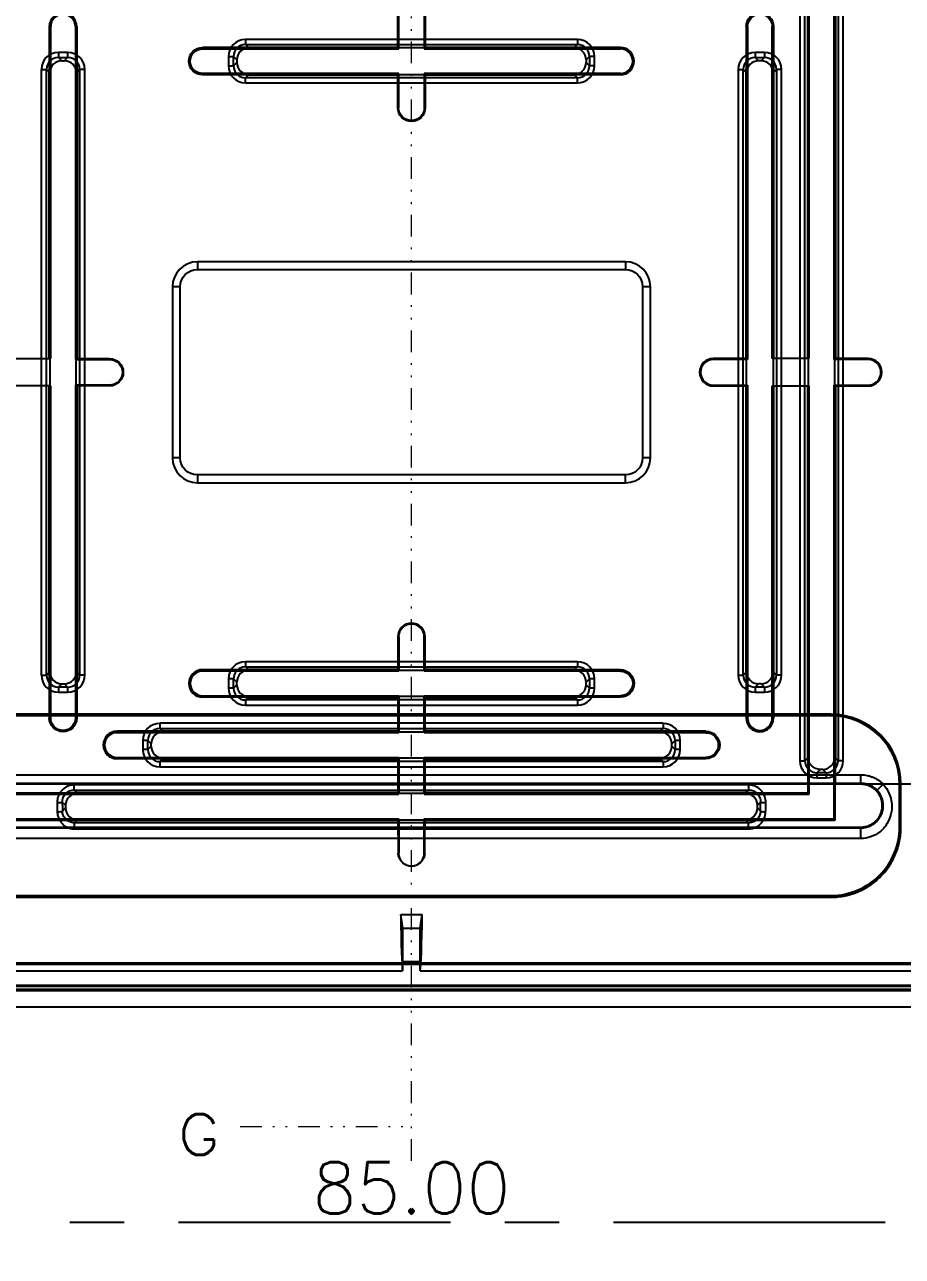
# Model space of a CAD drawing. Header units: millimetres. Extents: x 3683 to 5830, y 1279 to 1555.
# Drawn here: x 5080.3 to 5131.6, y 1371.2 to 1443.2 of the extents above; entities that cross this region are included whole.
import ezdxf
from ezdxf.lldxf.tags import DXFTag

# ---------------------------------------------------------------- set-up
doc = ezdxf.new("R2010")
doc.units = ezdxf.units.MM
doc.header["$LTSCALE"] = 0.5
doc.linetypes.add('CENTER', pattern=[50.8, 31.75, -6.35, 6.35, -6.35])
doc.linetypes.add('DIVIDE', pattern=[31.75, 12.7, -6.35, 0, -6.35, 0, -6.35])
for name, color, linetype, true_color in [('112', 7, 'Continuous', 0xffffff), ('30', 7, 'Continuous', 0xffffff), ('32', 7, 'Continuous', 0xffffff)]:
    doc.layers.add(name, color=color, linetype=linetype, true_color=true_color)
doc.layers.add('dim', color=82, linetype='Continuous', lineweight=9)
doc.layers.add('hatch', color=56, linetype='Continuous', lineweight=9)
doc.styles.add('blockfont', font='simplex.shx', dxfattribs={"bigfont": 'bigfont'})
doc.styles.get("Standard").update_dxf_attribs({"font": 'txt', "bigfont": 'gbcbig.shx'})
tags = doc.linetypes.add('DASHED', pattern=[0.75, 0.5, -0.25]).pattern_tags.tags
tags[6:7] = [DXFTag(74, 4), DXFTag(75, 0), DXFTag(340, '0'), DXFTag(46, 0.0), DXFTag(50, 0.0), DXFTag(44, 0.0), DXFTag(45, 0.0)]
tags[4:5] = [DXFTag(74, 4), DXFTag(75, 0), DXFTag(340, '0'), DXFTag(46, 0.0), DXFTag(50, 0.0), DXFTag(44, 0.0), DXFTag(45, 0.0)]
doc.dimstyles.new('VT-3.00', dxfattribs={"dimtxt": 3, "dimasz": 3.5, "dimexe": 2, "dimexo": 1.8, "dimgap": 0.5, "dimtad": 1, "dimzin": 0, "dimdsep": 46, "dimtxsty": 'Standard', "dimblk": 'CLOSEDBLANK', "dimcen": 0.3, "dimclrd": 1, "dimclre": 1, "dimclrt": 7, "dimadec": 1, "dimazin": 0, "dimtfac": 1, "dimtofl": 0, "dimtmove": 0, "dimatfit": 3, "dimldrblk": 'CLOSEDBLANK', "dimfxl": 0, "dimtolj": 1, "dimtzin": 0, "dimarcsym": 0})

# ---------------------------------------------------------------- blocks, each defined once
blk = doc.blocks.new('_ClosedBlank')
at = {"color": 0, "linetype": 'ByBlock', "lineweight": -2}
for p, q in [((-1, 0.167), (0, 0)), ((-1, 0.167), (-1, -0.167)), ((0, 0), (-1, -0.167))]:
    blk.add_line(p, q, dxfattribs=at)
blk = doc.blocks.new('*D63')
at = {"layer": 'Defpoints', "color": 0, "linetype": 'CENTER'}
for p in [(9531.176, 2995.898), (9616.176, 2995.898), (9616.176, 2965.813)]:
    blk.add_point(p, dxfattribs=at)
at = {"layer": 'dim', "color": 1, "linetype": 'CENTER', "lineweight": -2}
for p, q in [((9531.176, 2994.098), (9531.176, 2963.813)), ((9616.176, 2994.098), (9616.176, 2963.813)), ((9534.676, 2965.813), (9612.676, 2965.813))]:
    blk.add_line(p, q, dxfattribs=at)
at = {"layer": 'dim', "color": 1, "linetype": 'CENTER', "lineweight": -2, "xscale": 3.5, "yscale": 3.5, "zscale": 3.5, "rotation": 180}
blk.add_blockref('_ClosedBlank', (9531.176, 2965.813), dxfattribs=at)
at = {"layer": 'dim', "color": 1, "linetype": 'CENTER', "lineweight": -2, "xscale": 3.5, "yscale": 3.5, "zscale": 3.5}
blk.add_blockref('_ClosedBlank', (9616.176, 2965.813), dxfattribs=at)
at = {"layer": 'dim', "color": 7, "linetype": 'CENTER', "insert": (9573.676, 2967.813), "char_height": 3, "attachment_point": 5}
blk.add_mtext('\\A1;85.00', dxfattribs=at)

msp = doc.modelspace()

# ---------------------------------------------------------------- linework, layer by layer
at = {"layer": '112', "color": 7}
for p, q in [((5129.167, 1398.768), (5076.667, 1398.768)), ((5076.667, 1396.268), (5129.167, 1396.268)), ((5051.417, 1385.768), (5154.417, 1385.768)), ((5051.417, 1385.768), (5154.417, 1385.768))]:
    msp.add_line(p, q, dxfattribs=at)
msp.add_open_spline([(5129.167, 1396.268), (5129.25, 1396.268), (5129.331, 1396.277), (5129.492, 1396.31), (5129.571, 1396.334), (5129.722, 1396.397), (5129.794, 1396.435), (5129.93, 1396.525), (5129.994, 1396.577), (5130.109, 1396.692), (5130.16, 1396.755), (5130.25, 1396.891), (5130.288, 1396.963), (5130.351, 1397.112), (5130.375, 1397.19), (5130.408, 1397.35), (5130.417, 1397.431), (5130.418, 1397.593), (5130.41, 1397.676), (5130.378, 1397.836), (5130.355, 1397.914), (5130.293, 1398.066), (5130.254, 1398.14), (5130.164, 1398.276), (5130.113, 1398.34), (5129.996, 1398.457), (5129.933, 1398.51), (5129.831, 1398.578), (5129.796, 1398.599), (5129.723, 1398.638), (5129.686, 1398.656), (5129.572, 1398.704), (5129.494, 1398.727), (5129.333, 1398.76), (5129.25, 1398.768), (5129.167, 1398.768)], degree=3, knots=[0, 0, 0, 0, 0.0625, 0.0625, 0.125, 0.125, 0.1875, 0.1875, 0.25, 0.25, 0.3125, 0.3125, 0.375, 0.375, 0.4375, 0.4375, 0.5, 0.5, 0.5625, 0.5625, 0.625, 0.625, 0.6875, 0.6875, 0.75, 0.75, 0.8125, 0.8125, 0.84375, 0.84375, 0.875, 0.875, 0.9375, 0.9375, 1, 1, 1, 1], dxfattribs=at)
at = {"layer": '30', "color": 8, "linetype": 'DASHED', "ltscale": 4.936788}
for p, q in [((5126.146, 1423.64), (5126.146, 1448.04)), ((5127.589, 1448.04), (5127.589, 1423.588)), ((5125.6, 1445.537), (5125.6, 1400.143)), ((5125.899, 1400.143), (5125.899, 1445.537)), ((5126.05, 1445.386), (5126.05, 1423.64)), ((5126.093, 1445.343), (5126.093, 1423.64)), ((5127.641, 1423.623), (5127.641, 1445.343)), ((5127.685, 1445.386), (5127.685, 1423.64)), ((5127.836, 1445.537), (5127.836, 1400.143)), ((5128.135, 1400.143), (5128.135, 1445.537)), ((5102.117, 1441.836), (5102.117, 1443.801)), ((5102.17, 1441.74), (5102.17, 1443.897)), ((5103.665, 1443.897), (5103.665, 1441.74)), ((5103.717, 1443.801), (5103.717, 1441.836)), ((5081.767, 1443.04), (5081.767, 1440.542)), ((5081.767, 1443.04), (5081.846, 1443.04)), ((5081.846, 1423.64), (5081.846, 1443.04)), ((5083.289, 1443.04), (5083.289, 1423.588)), ((5083.367, 1443.04), (5083.289, 1443.04)), ((5083.367, 1443.04), (5083.367, 1440.542)), ((5122.467, 1443.04), (5122.467, 1440.542)), ((5122.467, 1443.04), (5122.546, 1443.04)), ((5122.546, 1443.04), (5122.546, 1423.588)), ((5123.989, 1423.64), (5123.989, 1443.04)), ((5124.067, 1443.04), (5123.989, 1443.04)), ((5124.067, 1443.04), (5124.067, 1440.542)), ((5090.717, 1441.818), (5090.717, 1441.74)), ((5093.215, 1441.818), (5090.717, 1441.818)), ((5090.717, 1441.74), (5102.17, 1441.74)), ((5093.22, 1442.286), (5093.22, 1441.987)), ((5112.615, 1442.286), (5093.22, 1442.286)), ((5093.22, 1441.987), (5093.371, 1441.836)), ((5093.22, 1441.987), (5112.615, 1441.987)), ((5093.371, 1441.836), (5102.117, 1441.836)), ((5102.135, 1441.792), (5093.414, 1441.792)), ((5102.135, 1441.792), (5102.117, 1441.836)), ((5102.17, 1441.74), (5102.135, 1441.792)), ((5103.7, 1441.792), (5102.135, 1441.792)), ((5103.665, 1441.74), (5103.7, 1441.792)), ((5103.665, 1441.74), (5115.117, 1441.74)), ((5103.717, 1441.836), (5103.7, 1441.792)), ((5112.42, 1441.792), (5103.7, 1441.792)), ((5103.717, 1441.836), (5112.464, 1441.836)), ((5112.464, 1441.836), (5112.615, 1441.987)), ((5112.615, 1442.286), (5112.615, 1441.987)), ((5115.117, 1441.818), (5112.619, 1441.818)), ((5115.117, 1441.818), (5115.117, 1441.74)), ((5082.296, 1441.534), (5082.296, 1441.235)), ((5082.838, 1441.534), (5082.296, 1441.534)), ((5082.296, 1441.235), (5082.491, 1441.04)), ((5082.296, 1441.235), (5082.838, 1441.235)), ((5082.491, 1441.04), (5082.644, 1441.04)), ((5082.644, 1441.04), (5082.838, 1441.235)), ((5082.838, 1441.534), (5082.838, 1441.235)), ((5092.224, 1441.29), (5092.522, 1441.29)), ((5092.224, 1441.29), (5092.224, 1440.747)), ((5092.717, 1441.095), (5092.522, 1441.29)), ((5092.522, 1440.747), (5092.522, 1441.29)), ((5092.522, 1440.747), (5092.717, 1440.942)), ((5092.717, 1441.095), (5092.717, 1440.942)), ((5113.312, 1441.29), (5113.117, 1441.095)), ((5113.117, 1441.095), (5113.117, 1440.942)), ((5113.117, 1440.942), (5113.312, 1440.747)), ((5113.611, 1441.29), (5113.312, 1441.29)), ((5113.312, 1441.29), (5113.312, 1440.747)), ((5113.611, 1440.747), (5113.611, 1441.29)), ((5122.996, 1441.534), (5122.996, 1441.235)), ((5123.538, 1441.534), (5122.996, 1441.534)), ((5122.996, 1441.235), (5123.191, 1441.04)), ((5122.996, 1441.235), (5123.538, 1441.235)), ((5123.344, 1441.04), (5123.191, 1441.04)), ((5123.344, 1441.04), (5123.538, 1441.235)), ((5123.538, 1441.534), (5123.538, 1441.235)), ((5081.3, 1440.537), (5081.599, 1440.537)), ((5081.3, 1440.537), (5081.3, 1405.143)), ((5081.75, 1440.386), (5081.599, 1440.537)), ((5081.599, 1405.143), (5081.599, 1440.537)), ((5081.75, 1423.64), (5081.75, 1440.386)), ((5081.793, 1440.343), (5081.793, 1423.64)), ((5083.341, 1440.343), (5083.341, 1423.623)), ((5083.536, 1440.537), (5083.385, 1440.386)), ((5083.385, 1440.386), (5083.385, 1423.64)), ((5083.536, 1440.537), (5083.536, 1405.143)), ((5083.835, 1440.537), (5083.536, 1440.537)), ((5083.835, 1405.143), (5083.835, 1440.537)), ((5090.717, 1440.218), (5090.717, 1440.297)), ((5102.17, 1440.297), (5090.717, 1440.297)), ((5093.215, 1440.218), (5090.717, 1440.218)), ((5092.224, 1440.747), (5092.522, 1440.747)), ((5093.371, 1440.201), (5093.22, 1440.05)), ((5102.117, 1440.201), (5093.371, 1440.201)), ((5102.135, 1440.245), (5093.414, 1440.245)), ((5102.117, 1440.201), (5102.135, 1440.245)), ((5102.117, 1438.297), (5102.117, 1440.201)), ((5102.135, 1440.245), (5102.17, 1440.297)), ((5102.135, 1440.245), (5103.7, 1440.245)), ((5102.17, 1438.297), (5102.17, 1440.297)), ((5103.665, 1440.297), (5103.665, 1438.297)), ((5103.665, 1440.297), (5103.7, 1440.245)), ((5115.117, 1440.297), (5103.665, 1440.297)), ((5103.7, 1440.245), (5103.717, 1440.201)), ((5112.42, 1440.245), (5103.7, 1440.245)), ((5103.717, 1440.201), (5103.717, 1438.297)), ((5112.464, 1440.201), (5103.717, 1440.201)), ((5112.615, 1440.05), (5112.464, 1440.201)), ((5115.117, 1440.218), (5112.619, 1440.218)), ((5113.611, 1440.747), (5113.312, 1440.747)), ((5115.117, 1440.218), (5115.117, 1440.297)), ((5122, 1440.537), (5122.299, 1440.537)), ((5122, 1440.537), (5122, 1405.143)), ((5122.45, 1440.386), (5122.299, 1440.537)), ((5122.299, 1405.143), (5122.299, 1440.537)), ((5122.45, 1440.386), (5122.45, 1423.64)), ((5122.493, 1440.343), (5122.493, 1423.623)), ((5124.041, 1440.343), (5124.041, 1423.64)), ((5124.236, 1440.537), (5124.085, 1440.386)), ((5124.085, 1423.64), (5124.085, 1440.386)), ((5124.236, 1440.537), (5124.236, 1405.143)), ((5124.535, 1440.537), (5124.236, 1440.537)), ((5124.535, 1405.143), (5124.535, 1440.537)), ((5112.615, 1440.05), (5093.22, 1440.05)), ((5093.22, 1439.751), (5093.22, 1440.05)), ((5093.22, 1439.751), (5112.615, 1439.751)), ((5112.615, 1439.751), (5112.615, 1440.05)), ((5102.17, 1438.297), (5102.117, 1438.297)), ((5103.665, 1438.297), (5103.717, 1438.297)), ((5090.417, 1429.298), (5090.417, 1428.84)), ((5115.417, 1429.298), (5090.417, 1429.298)), ((5090.417, 1428.84), (5115.417, 1428.84)), ((5115.417, 1429.298), (5115.417, 1428.84)), ((5089.417, 1427.84), (5088.959, 1427.84)), ((5088.959, 1427.84), (5088.959, 1417.84)), ((5089.417, 1417.84), (5089.417, 1427.84)), ((5116.417, 1427.84), (5116.417, 1417.84)), ((5116.875, 1427.84), (5116.417, 1427.84)), ((5116.875, 1417.84), (5116.875, 1427.84)), ((5079.689, 1423.64), (5081.846, 1423.64)), ((5081.793, 1423.64), (5081.793, 1422.04)), ((5083.289, 1423.588), (5083.341, 1423.623)), ((5083.341, 1423.623), (5083.385, 1423.64)), ((5083.341, 1422.057), (5083.341, 1423.623)), ((5083.385, 1423.64), (5085.289, 1423.64)), ((5085.289, 1423.588), (5085.289, 1423.64)), ((5122.45, 1423.64), (5120.546, 1423.64)), ((5120.546, 1423.588), (5120.546, 1423.64)), ((5122.493, 1423.623), (5122.45, 1423.64)), ((5122.546, 1423.588), (5122.493, 1423.623)), ((5122.493, 1422.057), (5122.493, 1423.623)), ((5126.146, 1423.64), (5123.989, 1423.64)), ((5124.041, 1423.64), (5124.041, 1422.04)), ((5126.093, 1423.64), (5126.093, 1422.04)), ((5127.589, 1423.588), (5127.641, 1423.623)), ((5127.685, 1423.64), (5127.641, 1423.623)), ((5127.641, 1422.057), (5127.641, 1423.623)), ((5129.589, 1423.64), (5127.685, 1423.64)), ((5129.589, 1423.588), (5129.589, 1423.64)), ((5083.289, 1423.588), (5085.289, 1423.588)), ((5122.546, 1423.588), (5120.546, 1423.588)), ((5129.589, 1423.588), (5127.589, 1423.588)), ((5081.846, 1422.04), (5079.689, 1422.04)), ((5081.75, 1405.294), (5081.75, 1422.04)), ((5081.793, 1422.04), (5081.793, 1405.337)), ((5081.846, 1402.64), (5081.846, 1422.04)), ((5083.341, 1422.057), (5083.289, 1422.092)), ((5085.289, 1422.092), (5083.289, 1422.092)), ((5083.289, 1422.092), (5083.289, 1402.64)), ((5083.385, 1422.04), (5083.341, 1422.057)), ((5083.341, 1422.057), (5083.341, 1405.337)), ((5085.289, 1422.04), (5083.385, 1422.04)), ((5083.385, 1422.04), (5083.385, 1405.294)), ((5085.289, 1422.092), (5085.289, 1422.04)), ((5120.546, 1422.092), (5120.546, 1422.04)), ((5120.546, 1422.092), (5122.546, 1422.092)), ((5120.546, 1422.04), (5122.45, 1422.04)), ((5122.45, 1422.04), (5122.493, 1422.057)), ((5122.45, 1422.04), (5122.45, 1405.294)), ((5122.493, 1422.057), (5122.546, 1422.092)), ((5122.493, 1422.057), (5122.493, 1405.337)), ((5122.546, 1422.092), (5122.546, 1402.64)), ((5123.989, 1402.64), (5123.989, 1422.04)), ((5123.989, 1422.04), (5126.146, 1422.04)), ((5124.041, 1422.04), (5124.041, 1405.337)), ((5124.085, 1405.294), (5124.085, 1422.04)), ((5126.05, 1422.04), (5126.05, 1400.294)), ((5126.093, 1422.04), (5126.093, 1400.337)), ((5126.146, 1398.769), (5126.146, 1422.04)), ((5127.589, 1422.092), (5127.641, 1422.057)), ((5127.589, 1422.092), (5127.589, 1398.768)), ((5127.589, 1422.092), (5129.589, 1422.092)), ((5127.641, 1400.337), (5127.641, 1422.057)), ((5127.641, 1422.057), (5127.685, 1422.04)), ((5127.685, 1422.04), (5129.589, 1422.04)), ((5127.685, 1422.04), (5127.685, 1400.294)), ((5129.589, 1422.092), (5129.589, 1422.04)), ((5089.417, 1417.84), (5088.959, 1417.84)), ((5116.875, 1417.84), (5116.417, 1417.84)), ((5090.417, 1416.84), (5090.417, 1416.382)), ((5115.417, 1416.84), (5090.417, 1416.84)), ((5115.417, 1416.382), (5115.417, 1416.84)), ((5090.417, 1416.382), (5115.417, 1416.382)), ((5102.17, 1407.383), (5102.117, 1407.383)), ((5102.117, 1407.383), (5102.117, 1405.479)), ((5102.17, 1407.383), (5102.17, 1405.383)), ((5103.665, 1405.383), (5103.665, 1407.383)), ((5103.665, 1407.383), (5103.717, 1407.383)), ((5103.717, 1405.479), (5103.717, 1407.383)), ((5093.22, 1405.929), (5093.22, 1405.63)), ((5112.615, 1405.929), (5093.22, 1405.929)), ((5093.22, 1405.63), (5093.371, 1405.479)), ((5093.22, 1405.63), (5112.615, 1405.63)), ((5112.464, 1405.479), (5112.615, 1405.63)), ((5112.615, 1405.929), (5112.615, 1405.63)), ((5081.3, 1405.143), (5081.599, 1405.143)), ((5081.599, 1405.143), (5081.75, 1405.294)), ((5081.767, 1405.138), (5081.767, 1402.64)), ((5083.367, 1405.138), (5083.367, 1402.64)), ((5083.385, 1405.294), (5083.536, 1405.143)), ((5083.835, 1405.143), (5083.536, 1405.143)), ((5090.717, 1405.462), (5090.717, 1405.383)), ((5093.215, 1405.462), (5090.717, 1405.462)), ((5102.17, 1405.383), (5090.717, 1405.383)), ((5092.522, 1404.933), (5092.224, 1404.933)), ((5092.224, 1404.933), (5092.224, 1404.39)), ((5092.717, 1404.738), (5092.522, 1404.933)), ((5092.522, 1404.39), (5092.522, 1404.933)), ((5102.117, 1405.479), (5093.371, 1405.479)), ((5102.135, 1405.435), (5093.414, 1405.435)), ((5102.117, 1405.479), (5102.135, 1405.435)), ((5102.135, 1405.435), (5102.17, 1405.383)), ((5102.135, 1405.435), (5103.7, 1405.435)), ((5103.665, 1405.383), (5103.7, 1405.435)), ((5115.117, 1405.383), (5103.665, 1405.383)), ((5103.7, 1405.435), (5103.717, 1405.479)), ((5112.42, 1405.435), (5103.7, 1405.435)), ((5112.464, 1405.479), (5103.717, 1405.479)), ((5115.117, 1405.462), (5112.619, 1405.462)), ((5113.312, 1404.933), (5113.117, 1404.738)), ((5113.611, 1404.933), (5113.312, 1404.933)), ((5113.312, 1404.933), (5113.312, 1404.39)), ((5113.611, 1404.39), (5113.611, 1404.933)), ((5115.117, 1405.462), (5115.117, 1405.383)), ((5122, 1405.143), (5122.299, 1405.143)), ((5122.299, 1405.143), (5122.45, 1405.294)), ((5122.467, 1405.138), (5122.467, 1402.64)), ((5124.067, 1405.138), (5124.067, 1402.64)), ((5124.085, 1405.294), (5124.236, 1405.143)), ((5124.535, 1405.143), (5124.236, 1405.143)), ((5082.491, 1404.64), (5082.296, 1404.445)), ((5082.296, 1404.445), (5082.296, 1404.146)), ((5082.838, 1404.445), (5082.296, 1404.445)), ((5082.491, 1404.64), (5082.644, 1404.64)), ((5082.838, 1404.445), (5082.644, 1404.64)), ((5082.838, 1404.445), (5082.838, 1404.146)), ((5092.522, 1404.39), (5092.224, 1404.39)), ((5092.522, 1404.39), (5092.717, 1404.585)), ((5092.717, 1404.585), (5092.717, 1404.738)), ((5113.117, 1404.585), (5113.117, 1404.738)), ((5113.117, 1404.585), (5113.312, 1404.39)), ((5113.611, 1404.39), (5113.312, 1404.39)), ((5123.191, 1404.64), (5122.996, 1404.445)), ((5123.538, 1404.445), (5122.996, 1404.445)), ((5122.996, 1404.445), (5122.996, 1404.146)), ((5123.344, 1404.64), (5123.191, 1404.64)), ((5123.538, 1404.445), (5123.344, 1404.64)), ((5123.538, 1404.445), (5123.538, 1404.146)), ((5082.296, 1404.146), (5082.838, 1404.146)), ((5090.717, 1403.862), (5090.717, 1403.94)), ((5090.717, 1403.94), (5102.17, 1403.94)), ((5093.215, 1403.862), (5090.717, 1403.862)), ((5093.371, 1403.844), (5093.22, 1403.693)), ((5093.22, 1403.693), (5093.22, 1403.394)), ((5112.615, 1403.693), (5093.22, 1403.693)), ((5093.371, 1403.844), (5102.117, 1403.844)), ((5102.135, 1403.888), (5093.414, 1403.888)), ((5102.135, 1403.888), (5102.117, 1403.844)), ((5102.117, 1403.844), (5102.117, 1401.879)), ((5102.17, 1403.94), (5102.135, 1403.888)), ((5103.7, 1403.888), (5102.135, 1403.888)), ((5102.17, 1403.94), (5102.17, 1401.783)), ((5103.665, 1403.94), (5103.7, 1403.888)), ((5103.665, 1403.94), (5115.117, 1403.94)), ((5103.665, 1401.783), (5103.665, 1403.94)), ((5112.42, 1403.888), (5103.7, 1403.888)), ((5103.717, 1403.844), (5103.7, 1403.888)), ((5103.717, 1401.879), (5103.717, 1403.844)), ((5103.717, 1403.844), (5112.464, 1403.844)), ((5112.615, 1403.693), (5112.464, 1403.844)), ((5112.615, 1403.693), (5112.615, 1403.394)), ((5115.117, 1403.862), (5112.619, 1403.862)), ((5115.117, 1403.862), (5115.117, 1403.94)), ((5122.996, 1404.146), (5123.538, 1404.146)), ((5127.417, 1402.856), (5078.417, 1402.856)), ((5127.417, 1402.768), (5078.417, 1402.768)), ((5093.22, 1403.394), (5112.615, 1403.394)), ((5127.417, 1402.856), (5127.417, 1402.768)), ((5081.767, 1402.64), (5081.846, 1402.64)), ((5083.367, 1402.64), (5083.289, 1402.64)), ((5088.22, 1402.329), (5088.22, 1402.03)), ((5117.615, 1402.329), (5088.22, 1402.329)), ((5088.22, 1402.03), (5088.371, 1401.879)), ((5088.22, 1402.03), (5117.615, 1402.03)), ((5117.464, 1401.879), (5117.615, 1402.03)), ((5117.615, 1402.329), (5117.615, 1402.03)), ((5122.467, 1402.64), (5122.546, 1402.64)), ((5124.067, 1402.64), (5123.989, 1402.64)), ((5085.717, 1401.862), (5085.717, 1401.783)), ((5088.215, 1401.862), (5085.717, 1401.862)), ((5102.17, 1401.783), (5085.717, 1401.783)), ((5087.522, 1401.333), (5087.224, 1401.333)), ((5087.224, 1401.333), (5087.224, 1400.79)), ((5087.717, 1401.138), (5087.522, 1401.333)), ((5087.522, 1400.79), (5087.522, 1401.333)), ((5102.117, 1401.879), (5088.371, 1401.879)), ((5102.135, 1401.835), (5088.414, 1401.835)), ((5102.117, 1401.879), (5102.135, 1401.835)), ((5102.135, 1401.835), (5102.17, 1401.783)), ((5102.135, 1401.835), (5103.7, 1401.835)), ((5103.665, 1401.783), (5103.7, 1401.835)), ((5120.117, 1401.783), (5103.665, 1401.783)), ((5103.7, 1401.835), (5103.717, 1401.879)), ((5117.42, 1401.835), (5103.7, 1401.835)), ((5117.464, 1401.879), (5103.717, 1401.879)), ((5120.117, 1401.862), (5117.619, 1401.862)), ((5118.312, 1401.333), (5118.117, 1401.138)), ((5118.611, 1401.333), (5118.312, 1401.333)), ((5118.312, 1401.333), (5118.312, 1400.79)), ((5118.611, 1400.79), (5118.611, 1401.333)), ((5120.117, 1401.862), (5120.117, 1401.783)), ((5087.522, 1400.79), (5087.224, 1400.79)), ((5087.522, 1400.79), (5087.717, 1400.985)), ((5087.717, 1400.985), (5087.717, 1401.138)), ((5118.117, 1400.985), (5118.117, 1401.138)), ((5118.117, 1400.985), (5118.312, 1400.79)), ((5118.611, 1400.79), (5118.312, 1400.79)), ((5085.717, 1400.262), (5085.717, 1400.34)), ((5085.717, 1400.34), (5102.17, 1400.34)), ((5088.215, 1400.262), (5085.717, 1400.262)), ((5088.371, 1400.244), (5088.22, 1400.093)), ((5088.22, 1400.093), (5088.22, 1399.794)), ((5117.615, 1400.093), (5088.22, 1400.093)), ((5088.371, 1400.244), (5102.117, 1400.244)), ((5102.135, 1400.288), (5088.414, 1400.288)), ((5102.135, 1400.288), (5102.117, 1400.244)), ((5102.117, 1400.244), (5102.117, 1398.768)), ((5102.17, 1400.34), (5102.135, 1400.288)), ((5103.7, 1400.288), (5102.135, 1400.288)), ((5102.17, 1400.34), (5102.17, 1398.768)), ((5103.665, 1400.34), (5103.7, 1400.288)), ((5103.665, 1400.34), (5120.117, 1400.34)), ((5103.665, 1398.768), (5103.665, 1400.34)), ((5117.42, 1400.288), (5103.7, 1400.288)), ((5103.717, 1400.244), (5103.7, 1400.288)), ((5103.717, 1398.768), (5103.717, 1400.244)), ((5103.717, 1400.244), (5117.464, 1400.244)), ((5117.615, 1400.093), (5117.464, 1400.244)), ((5117.615, 1400.093), (5117.615, 1399.794)), ((5120.117, 1400.262), (5117.619, 1400.262)), ((5120.117, 1400.262), (5120.117, 1400.34)), ((5125.6, 1400.143), (5125.899, 1400.143)), ((5125.899, 1400.143), (5126.05, 1400.294)), ((5126.067, 1400.138), (5126.067, 1398.768)), ((5127.667, 1400.138), (5127.667, 1398.768)), ((5127.685, 1400.294), (5127.836, 1400.143)), ((5128.135, 1400.143), (5127.836, 1400.143)), ((5076.667, 1399.321), (5129.167, 1399.321)), ((5088.22, 1399.794), (5117.615, 1399.794)), ((5126.791, 1399.64), (5126.596, 1399.445)), ((5127.138, 1399.445), (5126.596, 1399.445)), ((5126.596, 1399.445), (5126.596, 1399.146)), ((5126.596, 1399.146), (5127.138, 1399.146)), ((5126.944, 1399.64), (5126.791, 1399.64)), ((5127.138, 1399.445), (5126.944, 1399.64)), ((5127.138, 1399.445), (5127.138, 1399.146)), ((5129.167, 1398.822), (5129.167, 1399.321)), ((5129.167, 1398.822), (5076.667, 1398.822)), ((5122.615, 1398.728), (5083.22, 1398.728)), ((5083.22, 1398.43), (5083.22, 1398.728)), ((5083.22, 1398.43), (5083.371, 1398.279)), ((5083.22, 1398.43), (5122.615, 1398.43)), ((5102.117, 1398.768), (5102.117, 1398.279)), ((5102.17, 1398.768), (5102.17, 1398.183)), ((5103.665, 1398.183), (5103.665, 1398.768)), ((5103.717, 1398.279), (5103.717, 1398.768)), ((5122.464, 1398.279), (5122.615, 1398.43)), ((5122.615, 1398.43), (5122.615, 1398.728)), ((5126.067, 1398.768), (5126.067, 1398.262)), ((5126.146, 1398.183), (5126.146, 1398.769)), ((5127.589, 1398.768), (5127.589, 1396.74)), ((5130.467, 1398.768), (5129.167, 1398.768)), ((5130.107, 1398.422), (5130.467, 1398.768)), ((5154.417, 1398.768), (5130.467, 1398.768)), ((5079.689, 1398.183), (5102.17, 1398.183)), ((5079.767, 1398.262), (5083.215, 1398.262)), ((5082.717, 1397.538), (5082.526, 1397.729)), ((5083.371, 1398.279), (5102.117, 1398.279)), ((5102.135, 1398.235), (5083.414, 1398.235)), ((5102.117, 1398.279), (5102.135, 1398.235)), ((5102.17, 1398.183), (5102.135, 1398.235)), ((5103.7, 1398.235), (5102.135, 1398.235)), ((5103.665, 1398.183), (5103.7, 1398.235)), ((5103.665, 1398.183), (5126.146, 1398.183)), ((5103.7, 1398.235), (5103.717, 1398.279)), ((5122.42, 1398.235), (5103.7, 1398.235)), ((5103.717, 1398.279), (5122.464, 1398.279)), ((5122.619, 1398.262), (5126.067, 1398.262)), ((5123.308, 1397.729), (5123.117, 1397.538)), ((5126.146, 1398.183), (5126.067, 1398.262)), ((5082.531, 1397.199), (5082.717, 1397.385)), ((5082.717, 1397.538), (5082.717, 1397.385)), ((5123.117, 1397.385), (5123.117, 1397.538)), ((5123.117, 1397.385), (5123.303, 1397.199)), ((5078.178, 1396.672), (5083.268, 1396.672)), ((5078.246, 1396.74), (5102.17, 1396.74)), ((5083.389, 1396.662), (5083.242, 1396.516)), ((5083.242, 1396.157), (5083.242, 1396.516)), ((5122.592, 1396.516), (5083.242, 1396.516)), ((5083.389, 1396.662), (5102.124, 1396.662)), ((5083.414, 1396.688), (5102.135, 1396.688)), ((5102.135, 1396.688), (5102.124, 1396.662)), ((5102.17, 1396.74), (5102.135, 1396.688)), ((5102.135, 1396.688), (5103.7, 1396.688)), ((5102.17, 1396.74), (5102.17, 1396.268)), ((5102.17, 1396.268), (5102.17, 1394.74)), ((5103.665, 1396.74), (5103.7, 1396.688)), ((5103.665, 1396.74), (5127.589, 1396.74)), ((5103.665, 1396.268), (5103.665, 1396.74)), ((5103.665, 1394.74), (5103.665, 1396.268)), ((5103.7, 1396.688), (5122.42, 1396.688)), ((5103.71, 1396.662), (5103.7, 1396.688)), ((5103.71, 1396.662), (5122.446, 1396.662)), ((5122.592, 1396.516), (5122.446, 1396.662)), ((5122.567, 1396.672), (5127.657, 1396.672)), ((5122.592, 1396.157), (5122.592, 1396.516)), ((5127.657, 1396.672), (5127.589, 1396.74)), ((5131.505, 1396.265), (5131.417, 1396.268)), ((5076.667, 1396.219), (5129.167, 1396.219)), ((5129.167, 1395.598), (5076.667, 1395.598)), ((5083.242, 1396.157), (5122.592, 1396.157)), ((5129.167, 1395.598), (5129.167, 1396.219)), ((5102.17, 1394.74), (5102.144, 1394.74)), ((5103.665, 1394.74), (5103.69, 1394.74)), ((5078.417, 1392.268), (5127.417, 1392.268)), ((5078.417, 1392.167), (5127.417, 1392.167)), ((5127.417, 1392.167), (5127.417, 1392.268)), ((5102.287, 1391.15), (5103.547, 1391.15)), ((5102.417, 1390.368), (5102.287, 1391.15)), ((5103.417, 1390.368), (5103.547, 1391.15)), ((5102.417, 1388.421), (5102.417, 1390.368)), ((5102.417, 1390.368), (5103.417, 1390.368)), ((5103.417, 1388.421), (5103.417, 1390.368)), ((5053.217, 1388.329), (5152.617, 1388.329)), ((5102.417, 1388.421), (5102.4, 1388.368)), ((5102.4, 1387.871), (5102.4, 1388.368)), ((5102.4, 1388.368), (5103.435, 1388.368)), ((5102.417, 1388.421), (5103.417, 1388.421)), ((5103.417, 1388.421), (5103.435, 1388.368)), ((5103.435, 1387.871), (5103.435, 1388.368)), ((5053.14, 1388.247), (5152.694, 1388.247)), ((5068.935, 1387.871), (5102.4, 1387.871)), ((5103.435, 1387.871), (5136.9, 1387.871)), ((5051.706, 1386.968), (5154.128, 1386.968)), ((5154.105, 1387.01), (5051.729, 1387.01)), ((5154.264, 1386.69), (5051.571, 1386.69)), ((5154.25, 1386.768), (5051.584, 1386.768))]:
    msp.add_line(p, q, dxfattribs=at)
for centre, radius, start, end in [((5082.567, 1443.04), 0.8, 0, 180), ((5082.567, 1443.04), 0.721, 0, 180), ((5115.117, 1441.018), 0.8, 270, 90), ((5115.117, 1441.018), 0.721, 270, 90), ((5090.417, 1427.84), 1.458, 90, 180), ((5115.417, 1427.84), 1.458, 0, 90), ((5120.546, 1422.84), 0.8, 90, 270), ((5129.589, 1422.84), 0.8, 270, 90), ((5120.546, 1422.84), 0.748, 90, 270), ((5129.589, 1422.84), 0.748, 270, 90), ((5090.417, 1417.84), 1.458, 180, 270), ((5115.417, 1417.84), 1.458, 270, 0), ((5102.917, 1407.383), 0.8, 0, 180), ((5102.917, 1407.383), 0.748, 0, 180), ((5090.717, 1404.662), 0.8, 90, 270), ((5090.717, 1404.662), 0.721, 90, 270), ((5127.417, 1398.768), 4.088, 0, 90), ((5127.417, 1398.768), 4, 0, 90), ((5123.267, 1402.64), 0.8, 180, 0), ((5123.267, 1402.64), 0.721, 180, 0), ((5085.717, 1401.062), 0.8, 90, 270), ((5085.717, 1401.062), 0.721, 90, 270), ((5102.917, 1394.74), 0.748, 180, 0)]:
    msp.add_arc(centre, radius, start, end, dxfattribs=at)
at = {"layer": '30', "color": 8, "linetype": 'DASHED', "ltscale": 4.936788, "extrusion": (0, 0, -1)}
for centre, radius, start, end in [((-5123.267, 1443.04), 0.8, 0, 180), ((-5123.267, 1443.04), 0.721, 0, 180), ((-5090.717, 1441.018), 0.8, 270, 90), ((-5090.717, 1441.018), 0.721, 270, 90), ((-5102.917, 1438.297), 0.8, 180, 0), ((-5115.117, 1404.662), 0.8, 90, 270), ((-5115.117, 1404.662), 0.721, 90, 270), ((-5120.117, 1401.062), 0.8, 90, 270), ((-5120.117, 1401.062), 0.721, 90, 270)]:
    msp.add_arc(centre, radius, start, end, dxfattribs=at)
at = {"layer": '30', "color": 8, "linetype": 'DASHED', "ltscale": 4.936788, "extrusion": (1.22461e-16, 0, -1)}
for centre, radius, start, end in [((-5102.917, 1438.297), 0.748, 180, 0), ((-5090.417, 1427.84), 1, 0, 90), ((-5115.417, 1427.84), 1, 90, 180), ((-5085.289, 1422.84), 0.8, 90, 270), ((-5085.289, 1422.84), 0.748, 90, 270), ((-5090.417, 1417.84), 1, 270, 0), ((-5115.417, 1417.84), 1, 180, 270), ((-5082.567, 1402.64), 0.8, 180, 0), ((-5082.567, 1402.64), 0.721, 180, 0)]:
    msp.add_arc(centre, radius, start, end, dxfattribs=at)
at = {"layer": '30', "color": 8, "linetype": 'DASHED', "ltscale": 4.936788}
for centre, major_axis, ratio, start_param, end_param in [((5093.227, 1441.282), (0.712, -0.712), 0.992433, 2.359993, 3.923193), ((5093.227, 1441.282), (-0.502, 0.502), 0.986061, 5.501585, 7.064785), ((5093.42, 1441.089), (0.499, -0.499), 0.992433, 2.359993, 3.923193), ((5091.667, 1442.842), (-1.876, 1.004), 0.162906, 2.622283, 2.846189), ((5114.167, 1442.842), (1.876, 1.004), 0.162906, 3.436996, 3.660902), ((5112.414, 1441.089), (-0.499, -0.499), 0.992433, 2.359993, 3.923193), ((5112.607, 1441.282), (-0.712, -0.712), 0.992433, 2.359993, 3.923193), ((5112.607, 1441.282), (0.502, 0.502), 0.986061, 5.501585, 7.064785), ((5082.304, 1440.53), (0.712, -0.712), 0.992433, 2.359993, 3.923193), ((5082.304, 1440.53), (-0.502, 0.502), 0.986061, 5.501585, 7.064785), ((5082.496, 1440.337), (0.499, -0.499), 0.992433, 2.359993, 3.923193), ((5082.638, 1440.337), (-0.499, -0.499), 0.992433, 2.359993, 3.923193), ((5082.831, 1440.53), (-0.712, -0.712), 0.992433, 2.359993, 3.923193), ((5082.831, 1440.53), (0.502, 0.502), 0.986061, 5.501585, 7.064785), ((5093.42, 1440.947), (0.499, 0.499), 0.992433, 2.359993, 3.923193), ((5112.414, 1440.947), (-0.499, 0.499), 0.992433, 2.359993, 3.923193), ((5123.004, 1440.53), (0.712, -0.712), 0.992433, 2.359993, 3.923193), ((5123.004, 1440.53), (-0.502, 0.502), 0.986061, 5.501585, 7.064785), ((5123.196, 1440.337), (0.499, -0.499), 0.992433, 2.359993, 3.923193), ((5123.338, 1440.337), (-0.499, -0.499), 0.992433, 2.359993, 3.923193), ((5123.531, 1440.53), (-0.712, -0.712), 0.992433, 2.359993, 3.923193), ((5123.531, 1440.53), (0.502, 0.502), 0.986061, 5.501585, 7.064785), ((5080.744, 1442.09), (-1.004, 1.876), 0.162906, 3.436996, 3.660902), ((5084.391, 1442.09), (1.004, 1.876), 0.162906, 2.622283, 2.846189), ((5093.227, 1440.755), (0.712, 0.712), 0.992433, 2.359993, 3.923193), ((5093.227, 1440.755), (0.502, 0.502), 0.986061, 2.359993, 3.923193), ((5091.667, 1439.195), (1.876, 1.004), 0.162906, 0.295404, 0.51931), ((5114.167, 1439.195), (-1.876, 1.004), 0.162906, 5.763876, 5.987782), ((5112.607, 1440.755), (-0.502, 0.502), 0.986061, 2.359993, 3.923193), ((5112.607, 1440.755), (-0.712, 0.712), 0.992433, 2.359993, 3.923193), ((5121.444, 1442.09), (-1.004, 1.876), 0.162906, 3.436996, 3.660902), ((5125.091, 1442.09), (1.004, 1.876), 0.162906, 2.622283, 2.846189), ((5093.227, 1404.925), (0.712, -0.712), 0.992433, 2.359993, 3.923193), ((5093.227, 1404.925), (-0.502, 0.502), 0.986061, 5.501585, 7.064785), ((5112.607, 1404.925), (-0.712, -0.712), 0.992433, 2.359993, 3.923193), ((5112.607, 1404.925), (0.502, 0.502), 0.986061, 5.501585, 7.064785), ((5082.304, 1405.15), (0.712, 0.712), 0.992433, 2.359993, 3.923193), ((5082.304, 1405.15), (0.502, 0.502), 0.986061, 2.359993, 3.923193), ((5080.744, 1403.59), (1.004, 1.876), 0.162906, 5.763876, 5.987782), ((5082.496, 1405.343), (0.499, 0.499), 0.992433, 2.359993, 3.923193), ((5082.638, 1405.343), (-0.499, 0.499), 0.992433, 2.359993, 3.923193), ((5082.831, 1405.15), (-0.502, 0.502), 0.986061, 2.359993, 3.923193), ((5082.831, 1405.15), (-0.712, 0.712), 0.992433, 2.359993, 3.923193), ((5084.391, 1403.59), (-1.004, 1.876), 0.162906, 0.295404, 0.51931), ((5093.42, 1404.733), (0.499, -0.499), 0.992433, 2.359993, 3.923193), ((5091.667, 1406.485), (-1.876, 1.004), 0.162906, 2.622283, 2.846189), ((5114.167, 1406.485), (1.876, 1.004), 0.162906, 3.436996, 3.660902), ((5112.414, 1404.733), (-0.499, -0.499), 0.992433, 2.359993, 3.923193), ((5123.004, 1405.15), (0.712, 0.712), 0.992433, 2.359993, 3.923193), ((5123.004, 1405.15), (0.502, 0.502), 0.986061, 2.359993, 3.923193), ((5121.444, 1403.59), (1.004, 1.876), 0.162906, 5.763876, 5.987782), ((5123.196, 1405.343), (0.499, 0.499), 0.992433, 2.359993, 3.923193), ((5123.338, 1405.343), (-0.499, 0.499), 0.992433, 2.359993, 3.923193), ((5123.531, 1405.15), (-0.502, 0.502), 0.986061, 2.359993, 3.923193), ((5123.531, 1405.15), (-0.712, 0.712), 0.992433, 2.359993, 3.923193), ((5125.091, 1403.59), (-1.004, 1.876), 0.162906, 0.295404, 0.51931), ((5093.227, 1404.398), (0.712, 0.712), 0.992433, 2.359993, 3.923193), ((5093.227, 1404.398), (0.502, 0.502), 0.986061, 2.359993, 3.923193), ((5093.42, 1404.591), (0.499, 0.499), 0.992433, 2.359993, 3.923193), ((5112.414, 1404.591), (-0.499, 0.499), 0.992433, 2.359993, 3.923193), ((5112.607, 1404.398), (-0.502, 0.502), 0.986061, 2.359993, 3.923193), ((5112.607, 1404.398), (-0.712, 0.712), 0.992433, 2.359993, 3.923193), ((5091.667, 1402.838), (1.876, 1.004), 0.162906, 0.295404, 0.51931), ((5114.167, 1402.838), (-1.876, 1.004), 0.162906, 5.763876, 5.987782), ((5088.227, 1401.325), (0.712, -0.712), 0.992433, 2.359993, 3.923193), ((5088.227, 1401.325), (-0.502, 0.502), 0.986061, 5.501585, 7.064785), ((5117.607, 1401.325), (-0.712, -0.712), 0.992433, 2.359993, 3.923193), ((5117.607, 1401.325), (0.502, 0.502), 0.986061, 5.501585, 7.064785), ((5088.42, 1401.133), (0.499, -0.499), 0.992433, 2.359993, 3.923193), ((5086.667, 1402.885), (-1.876, 1.004), 0.162906, 2.622283, 2.846189), ((5119.167, 1402.885), (1.876, 1.004), 0.162906, 3.436996, 3.660902), ((5117.414, 1401.133), (-0.499, -0.499), 0.992433, 2.359993, 3.923193), ((5088.227, 1400.798), (0.712, 0.712), 0.992433, 2.359993, 3.923193), ((5088.227, 1400.798), (0.502, 0.502), 0.986061, 2.359993, 3.923193), ((5088.42, 1400.991), (0.499, 0.499), 0.992433, 2.359993, 3.923193), ((5117.414, 1400.991), (-0.499, 0.499), 0.992433, 2.359993, 3.923193), ((5117.607, 1400.798), (-0.502, 0.502), 0.986061, 2.359993, 3.923193), ((5117.607, 1400.798), (-0.712, 0.712), 0.992433, 2.359993, 3.923193), ((5086.667, 1399.238), (1.876, 1.004), 0.162906, 0.295404, 0.51931), ((5119.167, 1399.238), (-1.876, 1.004), 0.162906, 5.763876, 5.987782), ((5126.604, 1400.15), (0.712, 0.712), 0.992433, 2.359993, 3.923193), ((5126.604, 1400.15), (0.502, 0.502), 0.986061, 2.359993, 3.923193), ((5125.044, 1398.59), (1.004, 1.876), 0.162906, 5.763876, 5.987782), ((5126.938, 1400.343), (-0.499, 0.499), 0.992433, 2.359993, 3.923193), ((5127.131, 1400.15), (-0.502, 0.502), 0.986061, 2.359993, 3.923193), ((5127.131, 1400.15), (-0.712, 0.712), 0.992433, 2.359993, 3.923193), ((5128.691, 1398.59), (-1.004, 1.876), 0.162906, 0.295404, 0.51931), ((5127.091, 1398.768), (0, 11), 0.052408, 4.520663, 4.712389), ((5082.227, 1397.729), (-0.3, -0.002), 0.081821, 1.570209, 3.054032), ((5083.335, 1398.768), (0, 13), 0.08547, 1.652711, 1.694684), ((5083.633, 1398.768), (0, 12.7), 0.087489, 1.652711, 1.694684), ((5083.42, 1397.533), (0.499, -0.499), 0.992433, 2.359993, 3.923193), ((5081.667, 1399.285), (-1.876, 1.004), 0.162906, 2.622283, 2.846189), ((5124.167, 1399.285), (1.876, 1.004), 0.162906, 3.436996, 3.660902), ((5122.414, 1397.533), (-0.499, -0.499), 0.992433, 2.359993, 3.923193), ((5122.201, 1398.768), (0, 12.7), 0.087489, 4.588501, 4.630474), ((5123.607, 1397.729), (-0.3, 0.002), 0.081821, 0.087561, 1.571384), ((5122.5, 1398.768), (0, 13), 0.08547, 4.588501, 4.630474), ((5082.232, 1397.199), (-0.3, -0.003), 0.123564, 1.56945, 3.053651), ((5083.42, 1397.391), (0.499, 0.499), 0.992433, 2.359993, 3.923193), ((5122.414, 1397.391), (-0.499, 0.499), 0.992433, 2.359993, 3.923193), ((5123.602, 1397.199), (-0.3, 0.003), 0.123564, 0.087942, 1.572143), ((5081.667, 1395.638), (1.876, 1.004), 0.162906, 0.295404, 0.468244), ((5102.501, 1398.768), (0, 11), 0.034921, 1.763476, 1.800075), ((5102.501, 1398.768), (0, 11), 0.034921, 1.800075, 1.945703), ((5103.333, 1398.768), (0, 11), 0.034921, 4.337483, 4.48311), ((5103.333, 1398.768), (0, 11), 0.034921, 4.48311, 4.51971), ((5124.167, 1395.638), (-1.876, 1.004), 0.162906, 5.814941, 5.987782), ((5102.426, 1398.768), (0, 11), 0.017455, 2.335884, 3.004803), ((5103.408, 1398.768), (0, 11), 0.017455, 3.278382, 3.947302)]:
    msp.add_ellipse(centre, major_axis=major_axis, ratio=ratio, start_param=start_param, end_param=end_param, dxfattribs=at)
at = {"layer": '30', "color": 8, "linetype": 'DASHED', "ltscale": 4.936788, "extrusion": (0, 0, -1)}
for centre, major_axis, start_param, end_param in [((5093.376, 1441.133), (0.499, -0.499), 3.699287, 3.923193), ((5112.458, 1441.133), (-0.499, -0.499), 2.359993, 2.583899), ((5082.452, 1440.381), (0.499, -0.499), 2.359993, 2.583899), ((5082.682, 1440.381), (-0.499, -0.499), 3.699287, 3.923193), ((5093.376, 1440.903), (0.499, 0.499), 2.359993, 2.583899), ((5112.458, 1440.903), (-0.499, 0.499), 3.699287, 3.923193), ((5123.152, 1440.381), (0.499, -0.499), 2.359993, 2.583899), ((5123.382, 1440.381), (-0.499, -0.499), 3.699287, 3.923193), ((5082.452, 1405.299), (0.499, 0.499), 3.699287, 3.923193), ((5082.682, 1405.299), (-0.499, 0.499), 2.359993, 2.583899), ((5093.376, 1404.777), (0.499, -0.499), 3.699287, 3.923193), ((5112.458, 1404.777), (-0.499, -0.499), 2.359993, 2.583899), ((5123.152, 1405.299), (0.499, 0.499), 3.699287, 3.923193), ((5123.382, 1405.299), (-0.499, 0.499), 2.359993, 2.583899), ((5093.376, 1404.547), (0.499, 0.499), 2.359993, 2.583899), ((5112.458, 1404.547), (-0.499, 0.499), 3.699287, 3.923193), ((5088.376, 1401.177), (0.499, -0.499), 3.699287, 3.923193), ((5117.458, 1401.177), (-0.499, -0.499), 2.359993, 2.583899), ((5088.376, 1400.947), (0.499, 0.499), 2.359993, 2.583899), ((5117.458, 1400.947), (-0.499, 0.499), 3.699287, 3.923193), ((5126.752, 1400.299), (0.499, 0.499), 3.699287, 3.923193), ((5126.796, 1400.343), (0.499, 0.499), 2.359993, 3.923193), ((5126.982, 1400.299), (-0.499, 0.499), 2.359993, 2.583899), ((5083.376, 1397.577), (0.499, -0.499), 3.699287, 3.923193), ((5122.458, 1397.577), (-0.499, -0.499), 2.359993, 2.583899)]:
    msp.add_ellipse(centre, major_axis=major_axis, ratio=0.992433, start_param=start_param, end_param=end_param, dxfattribs=at)
at = {"layer": '30', "color": 8, "linetype": 'DASHED', "ltscale": 4.936788}
for points, knots in [([(5129.167, 1399.321), (5129.289, 1399.321), (5129.409, 1399.309), (5129.586, 1399.273), (5129.644, 1399.258), (5129.76, 1399.222), (5129.817, 1399.201), (5129.984, 1399.13), (5130.09, 1399.072), (5130.289, 1398.935), (5130.383, 1398.856), (5130.467, 1398.768)], [0, 0, 0, 0, 0.25, 0.25, 0.375, 0.375, 0.5, 0.5, 0.75, 0.75, 1, 1, 1, 1]), ([(5083.22, 1398.728), (5083.108, 1398.728), (5082.995, 1398.709), (5082.89, 1398.671), (5082.784, 1398.633), (5082.684, 1398.576), (5082.597, 1398.505), (5082.51, 1398.434), (5082.435, 1398.346), (5082.377, 1398.25), (5082.318, 1398.154), (5082.276, 1398.047), (5082.252, 1397.937)], [0, 0, 0, 0, 0.2122008, 0.2122008, 0.2122008, 0.4255173, 0.4255173, 0.4255173, 0.6389522, 0.6389522, 0.6389522, 0.8524278, 0.8524278, 0.8524278, 0.8524278]), ([(5082.526, 1397.729), (5082.525, 1397.775), (5082.529, 1397.82), (5082.546, 1397.911), (5082.558, 1397.955), (5082.592, 1398.039), (5082.613, 1398.08), (5082.663, 1398.157), (5082.692, 1398.193), (5082.756, 1398.258), (5082.792, 1398.288), (5082.868, 1398.339), (5082.909, 1398.36), (5082.994, 1398.395), (5083.038, 1398.409), (5083.128, 1398.426), (5083.173, 1398.43), (5083.22, 1398.43)], [0, 0, 0, 0, 0.125, 0.125, 0.25, 0.25, 0.375, 0.375, 0.5, 0.5, 0.625, 0.625, 0.75, 0.75, 0.875, 0.875, 1, 1, 1, 1]), ([(5123.607, 1397.705), (5123.608, 1397.818), (5123.59, 1397.934), (5123.554, 1398.042), (5123.518, 1398.15), (5123.463, 1398.253), (5123.394, 1398.343), (5123.326, 1398.431), (5123.242, 1398.509), (5123.148, 1398.57), (5123.055, 1398.63), (5122.951, 1398.675), (5122.843, 1398.701), (5122.768, 1398.719), (5122.691, 1398.728), (5122.615, 1398.728)], [0, 0, 0, 0, 0.216909, 0.216909, 0.216909, 0.433031, 0.433031, 0.433031, 0.645066, 0.645066, 0.645066, 0.855349, 0.855349, 0.855349, 1, 1, 1, 1]), ([(5122.615, 1398.43), (5122.661, 1398.43), (5122.707, 1398.426), (5122.797, 1398.408), (5122.841, 1398.395), (5122.926, 1398.36), (5122.967, 1398.338), (5123.043, 1398.287), (5123.078, 1398.258), (5123.142, 1398.192), (5123.172, 1398.156), (5123.222, 1398.079), (5123.242, 1398.039), (5123.276, 1397.954), (5123.289, 1397.909), (5123.305, 1397.82), (5123.309, 1397.775), (5123.308, 1397.729)], [0, 0, 0, 0, 0.125, 0.125, 0.25, 0.25, 0.375, 0.375, 0.5, 0.5, 0.625, 0.625, 0.75, 0.75, 0.875, 0.875, 1, 1, 1, 1]), ([(5130.107, 1398.422), (5130.046, 1398.486), (5129.978, 1398.543), (5129.834, 1398.642), (5129.758, 1398.684), (5129.637, 1398.735), (5129.596, 1398.75), (5129.512, 1398.776), (5129.47, 1398.787), (5129.342, 1398.813), (5129.255, 1398.822), (5129.167, 1398.822)], [0, 0, 0, 0, 0.25, 0.25, 0.5, 0.5, 0.625, 0.625, 0.75, 0.75, 1, 1, 1, 1]), ([(5130.467, 1398.768), (5130.607, 1398.617), (5130.723, 1398.439), (5130.806, 1398.25), (5130.89, 1398.059), (5130.943, 1397.853), (5130.963, 1397.646), (5130.982, 1397.438), (5130.966, 1397.225), (5130.917, 1397.023), (5130.87, 1396.825), (5130.79, 1396.632), (5130.684, 1396.459), (5130.574, 1396.28), (5130.431, 1396.117), (5130.265, 1395.985), (5130.107, 1395.86), (5129.924, 1395.76), (5129.732, 1395.694), (5129.552, 1395.632), (5129.358, 1395.598), (5129.167, 1395.598)], [0, 0, 0, 0, 0.143598, 0.143598, 0.143598, 0.288447, 0.288447, 0.288447, 0.434156, 0.434156, 0.434156, 0.577016, 0.577016, 0.577016, 0.725358, 0.725358, 0.725358, 0.867187, 0.867187, 0.867187, 1, 1, 1, 1]), ([(5129.167, 1396.219), (5129.199, 1396.219), (5129.232, 1396.221), (5129.295, 1396.225), (5129.327, 1396.229), (5129.421, 1396.243), (5129.484, 1396.258), (5129.606, 1396.295), (5129.666, 1396.318), (5129.78, 1396.372), (5129.835, 1396.402), (5129.941, 1396.472), (5129.991, 1396.51), (5130.085, 1396.594), (5130.128, 1396.639), (5130.208, 1396.735), (5130.245, 1396.786), (5130.31, 1396.893), (5130.339, 1396.949), (5130.389, 1397.064), (5130.409, 1397.123), (5130.443, 1397.245), (5130.455, 1397.307), (5130.47, 1397.432), (5130.473, 1397.495), (5130.469, 1397.622), (5130.462, 1397.686), (5130.439, 1397.811), (5130.423, 1397.873), (5130.383, 1397.994), (5130.358, 1398.053), (5130.27, 1398.225), (5130.197, 1398.329), (5130.107, 1398.422)], [0, 0, 0, 0, 0.03125, 0.03125, 0.0625, 0.0625, 0.125, 0.125, 0.1875, 0.1875, 0.25, 0.25, 0.3125, 0.3125, 0.375, 0.375, 0.4375, 0.4375, 0.5, 0.5, 0.5625, 0.5625, 0.625, 0.625, 0.6875, 0.6875, 0.75, 0.75, 0.8125, 0.8125, 0.875, 0.875, 1, 1, 1, 1]), ([(5131.417, 1396.268), (5131.417, 1396.678), (5131.417, 1397.093), (5131.417, 1397.928), (5131.417, 1398.348), (5131.417, 1398.768)], [0, 0, 0, 0, 0.5, 0.5, 1, 1, 1, 1]), ([(5082.232, 1397.162), (5082.233, 1397.096), (5082.24, 1397.03), (5082.266, 1396.902), (5082.286, 1396.839), (5082.337, 1396.718), (5082.368, 1396.66), (5082.44, 1396.551), (5082.483, 1396.5), (5082.575, 1396.407), (5082.626, 1396.365), (5082.735, 1396.292), (5082.794, 1396.26), (5082.915, 1396.209), (5082.979, 1396.19), (5083.109, 1396.163), (5083.175, 1396.157), (5083.242, 1396.157)], [0, 0, 0, 0, 0.125, 0.125, 0.25, 0.25, 0.375, 0.375, 0.5, 0.5, 0.625, 0.625, 0.75, 0.75, 0.875, 0.875, 1, 1, 1, 1]), ([(5083.242, 1396.516), (5083.191, 1396.516), (5083.14, 1396.521), (5083.091, 1396.531), (5083.012, 1396.548), (5082.936, 1396.578), (5082.868, 1396.618), (5082.801, 1396.659), (5082.74, 1396.711), (5082.69, 1396.771), (5082.64, 1396.83), (5082.6, 1396.899), (5082.573, 1396.971), (5082.546, 1397.043), (5082.532, 1397.121), (5082.531, 1397.199)], [0, 0, 0, 0, 0.137715, 0.137715, 0.137715, 0.356267, 0.356267, 0.356267, 0.572832, 0.572832, 0.572832, 0.786728, 0.786728, 0.786728, 1, 1, 1, 1]), ([(5123.303, 1397.199), (5123.303, 1397.151), (5123.297, 1397.103), (5123.287, 1397.057), (5123.269, 1396.98), (5123.238, 1396.906), (5123.195, 1396.84), (5123.153, 1396.774), (5123.098, 1396.714), (5123.035, 1396.666), (5122.973, 1396.618), (5122.902, 1396.579), (5122.827, 1396.554), (5122.752, 1396.529), (5122.671, 1396.516), (5122.592, 1396.516)], [0, 0, 0, 0, 0.13019, 0.13019, 0.13019, 0.347737, 0.347737, 0.347737, 0.566204, 0.566204, 0.566204, 0.783317, 0.783317, 0.783317, 1, 1, 1, 1]), ([(5122.592, 1396.157), (5122.659, 1396.157), (5122.724, 1396.163), (5122.854, 1396.189), (5122.918, 1396.209), (5123.04, 1396.26), (5123.098, 1396.291), (5123.207, 1396.364), (5123.259, 1396.407), (5123.351, 1396.499), (5123.393, 1396.55), (5123.466, 1396.659), (5123.497, 1396.717), (5123.573, 1396.898), (5123.601, 1397.029), (5123.602, 1397.162)], [0, 0, 0, 0, 0.125, 0.125, 0.25, 0.25, 0.375, 0.375, 0.5, 0.5, 0.625, 0.625, 0.75, 0.75, 1, 1, 1, 1]), ([(5127.417, 1392.268), (5128.525, 1392.268), (5129.558, 1392.739), (5130.987, 1394.196), (5131.417, 1395.191), (5131.417, 1396.268)], [0, 0, 0, 0, 0.5, 0.5, 1, 1, 1, 1]), ([(5127.417, 1392.167), (5127.701, 1392.167), (5127.978, 1392.196), (5128.385, 1392.282), (5128.52, 1392.318), (5128.783, 1392.402), (5128.91, 1392.45), (5129.159, 1392.557), (5129.279, 1392.616), (5129.513, 1392.746), (5129.627, 1392.817), (5129.955, 1393.043), (5130.155, 1393.211), (5130.428, 1393.491), (5130.515, 1393.589), (5130.679, 1393.793), (5130.756, 1393.898), (5130.97, 1394.223), (5131.092, 1394.453), (5131.244, 1394.819), (5131.289, 1394.945), (5131.366, 1395.2), (5131.399, 1395.328), (5131.478, 1395.72), (5131.505, 1395.989), (5131.505, 1396.265)], [0, 0, 0, 0, 0.125, 0.125, 0.1875, 0.1875, 0.25, 0.25, 0.3125, 0.3125, 0.375, 0.375, 0.5, 0.5, 0.5625, 0.5625, 0.625, 0.625, 0.75, 0.75, 0.8125, 0.8125, 0.875, 0.875, 1, 1, 1, 1]), ([(5103.69, 1394.74), (5103.689, 1394.642), (5103.669, 1394.547), (5103.613, 1394.411), (5103.591, 1394.368), (5103.537, 1394.286), (5103.506, 1394.248), (5103.436, 1394.176), (5103.398, 1394.144), (5103.315, 1394.087), (5103.27, 1394.062), (5103.175, 1394.021), (5103.126, 1394.005), (5103.024, 1393.984), (5102.971, 1393.979), (5102.867, 1393.979), (5102.815, 1393.984), (5102.711, 1394.005), (5102.662, 1394.02), (5102.567, 1394.06), (5102.522, 1394.085), (5102.438, 1394.142), (5102.4, 1394.175), (5102.329, 1394.246), (5102.298, 1394.285), (5102.244, 1394.367), (5102.221, 1394.411), (5102.184, 1394.501), (5102.17, 1394.547), (5102.15, 1394.642), (5102.144, 1394.691), (5102.144, 1394.74)], [0, 0, 0, 0, 0.125, 0.125, 0.1875, 0.1875, 0.25, 0.25, 0.3125, 0.3125, 0.375, 0.375, 0.4375, 0.4375, 0.5, 0.5, 0.5625, 0.5625, 0.625, 0.625, 0.6875, 0.6875, 0.75, 0.75, 0.8125, 0.8125, 0.875, 0.875, 0.9375, 0.9375, 1, 1, 1, 1])]:
    msp.add_open_spline(points, degree=3, knots=knots, dxfattribs=at)
for points in [[(5131.505, 1396.265), (5131.505, 1397.085), (5131.505, 1397.926), (5131.505, 1398.768)], [(5082.252, 1397.937), (5082.235, 1397.861), (5082.227, 1397.783), (5082.227, 1397.705)], [(5083.389, 1396.662), (5083.348, 1396.662), (5083.307, 1396.665), (5083.268, 1396.672)], [(5122.567, 1396.672), (5122.527, 1396.665), (5122.486, 1396.662), (5122.446, 1396.662)]]:
    msp.add_open_spline(points, degree=3, dxfattribs=at)
at = {"layer": '32', "color": 95}
for p, q in [((5129.167, 1398.768), (5129.167, 1398.822)), ((5129.167, 1396.268), (5129.167, 1396.219))]:
    msp.add_line(p, q, dxfattribs=at)
at = {"layer": 'hatch', "color": 2, "linetype": 'DIVIDE', "ltscale": 0.2}
for p, q in [((5102.917, 1376.768), (5102.917, 1474.768)), ((5092.917, 1378.768), (5102.917, 1378.768))]:
    msp.add_line(p, q, dxfattribs=at)
msp.add_solid([(5102.917, 1378.768), (5099.917, 1377.964), (5099.917, 1379.572), (5102.917, 1378.768)], dxfattribs=at)

# ---------------------------------------------------------------- texts
at = {"layer": '112', "color": 7, "style": 'blockfont', "width": 1.142}
msp.add_text('G', height=2.381, dxfattribs=at).set_placement((5089.27, 1377.11))

# ---------------------------------------------------------------- dimensions: what is measured, and where the dimension line sits
at = {"layer": 'dim', "linetype": 'CENTER'}
dim = msp.add_linear_dim(base=(5145.417, 1373.183), p1=(5060.417, 1403.268), p2=(5145.417, 1403.268), dimstyle='VT-3.00', dxfattribs=at)
dim.commit()
dim.dimension.update_dxf_attribs({"geometry": '*D63', "text_midpoint": (5102.917, 1375.183), "insert": (-4470.759, -1592.63)})

doc.saveas('drawing.dxf')
